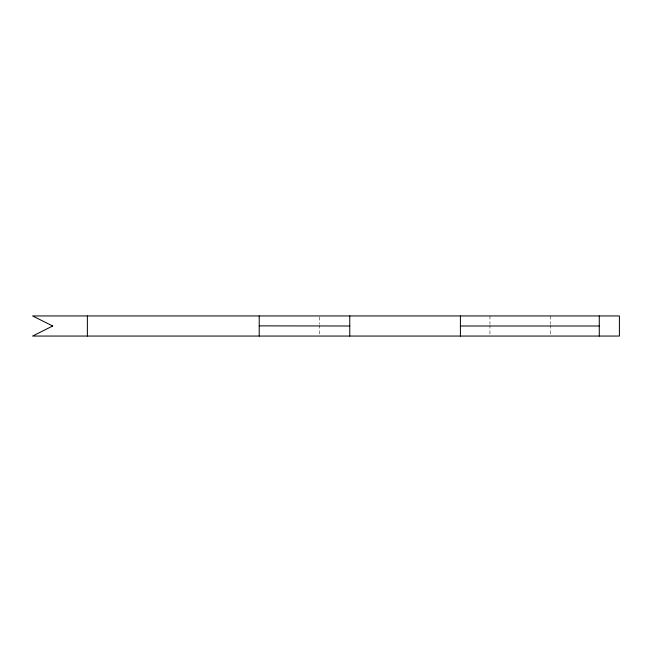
<?xml version="1.0" encoding="UTF-8"?>
<svg xmlns="http://www.w3.org/2000/svg" width="652" height="652" viewBox="0 0 652 652"><rect width="100%" height="100%" fill="white"/><g stroke="black" fill="none" stroke-linecap="round" stroke-linejoin="round"><path stroke-width="0.49" stroke-dasharray="3.26 2.44" d="M550.312 315.943L550.312 323.987M550.312 324.998L550.312 335.055M489.945 315.943L489.945 323.987M489.945 324.998L489.945 335.055M319.586 316.945L319.586 323.987M319.586 324.998L319.586 335.055"/><path stroke-width="0.98" d="M460.41 326L599.278 326M259.219 325.87L349.765 326M599.278 315.943L599.278 336.057M460.41 315.943L460.41 336.057M349.765 315.943L349.765 336.057M259.219 315.943L259.219 336.057M87.376 315.943L87.376 336.057M52.682 326L32.6 336.057L619.4 336.057L619.4 315.943L32.6 315.943L52.682 326"/></g></svg>
